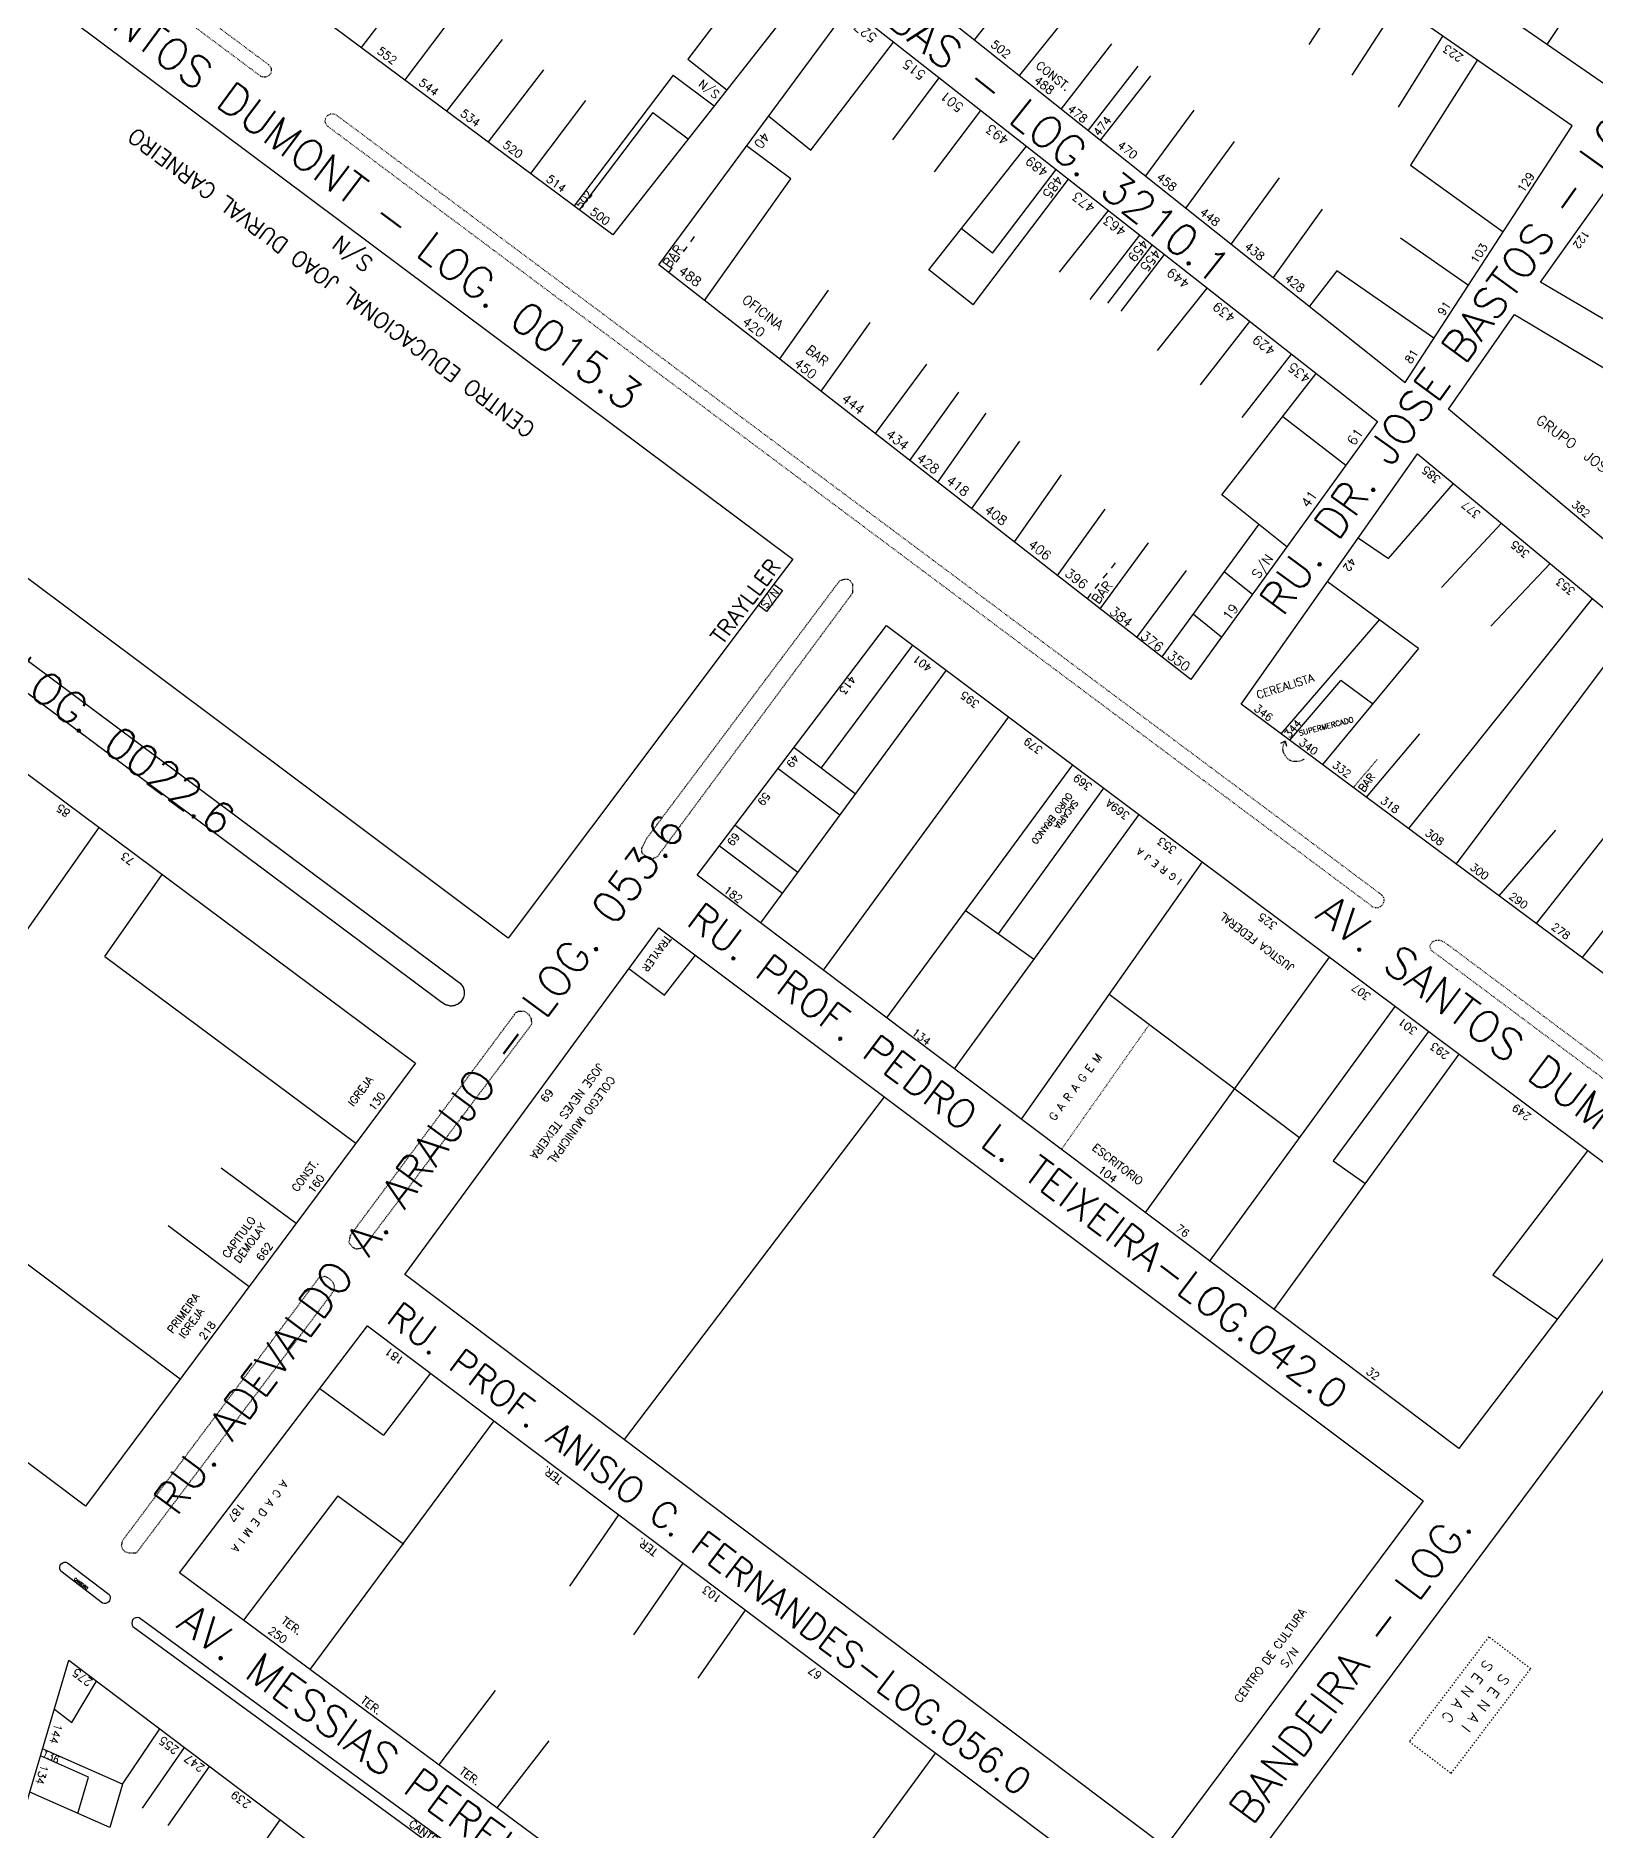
# Model space of a CAD drawing. Extents: x 714896 to 749292, y 8417558 to 8447149.
# Drawn here: x 739131.9 to 739428.7, y 8426925.1 to 8427266.6 of the extents above; entities that cross this region are included whole.
import ezdxf

# ---------------------------------------------------------------- set-up
doc = ezdxf.new("R2010")
doc.units = 0
doc.header["$MEASUREMENT"] = 0
doc.linetypes.add('ACAD_ISO03W100', pattern=[30, 12, -18])
for name, color, linetype in [('LOTE', 7, 'CONTINUOUS'), ('NUM-PORTA', 7, 'CONTINUOUS'), ('QUADRA', 6, 'CONTINUOUS'), ('TEXTO', 7, 'CONTINUOUS'), ('TEXTODERUA', 3, 'CONTINUOUS')]:
    doc.layers.add(name, color=color, linetype=linetype)
doc.styles.add('ROMANS', font='ROMANS.SHX', dxfattribs={"height": 1.5})

msp = doc.modelspace()

# ---------------------------------------------------------------- linework, layer by layer
at = {"layer": 'LOTE', "color": 7}
for p, q in [((739272.36, 8427283.66, 538.01), (739256.04, 8427262.18, 540.12)), ((739204.51, 8427278.32, 539.73), (739193.86, 8427264.39, 540.38)), ((739320.16, 8427278.04, 536.12), (739310.6, 8427265.91, 537.42)), ((739374.29, 8427264.93, 535.63), (739382.92, 8427278.24, 535.01)), ((739212.68, 8427272.2, 539.79), (739202.15, 8427258.22, 540.38)), ((739328.97, 8427271.25, 536.23), (739319.14, 8427259.11, 537.42)), ((739382.47, 8427259.13, 535.65), (739391.19, 8427272.5, 535.01)), ((739424.11, 8427271.78, 535.76), (739419.52, 8427264.98, 537.22)), ((739391.29, 8427253.04, 535.66), (739399.74, 8427266.57, 535.01)), ((739220.7, 8427265.89, 539.86), (739210.13, 8427252.28, 540.38)), ((739279.46, 8427244.84, 536.35), (739295.2, 8427265.41, 535.66)), ((739336.68, 8427265.1, 536.3), (739327.13, 8427252.74, 537.42)), ((739228.54, 8427260.15, 539.94), (739218.02, 8427246.41, 540.38)), ((739253.23, 8427259.13, 540.16), (739234.39, 8427234.23, 540.38)), ((739253.23, 8427259.13, 540.16), (739261.06, 8427253.28, 540.92)), ((739256.04, 8427262.18, 540.12), (739263.48, 8427256.36, 540.92)), ((739341.72, 8427260.86, 536.34), (739332.23, 8427248.66, 537.42)), ((739406.32, 8427262.01, 535.01), (739393.62, 8427242.02, 535.85)), ((739295.03, 8427246.84, 536.3), (739303.89, 8427258.6, 535.66)), ((739344.08, 8427259, 536.34), (739334.58, 8427246.81, 537.42)), ((739236.57, 8427254.28, 540.07), (739226.09, 8427240.4, 540.38)), ((739302.98, 8427240.74, 536.37), (739311.8, 8427252.4, 535.66)), ((739352.36, 8427252.44, 536.37), (739343.15, 8427239.98, 537.42)), ((739249.38, 8427252.02, -2.44), (739235.37, 8427233.5)), ((739249.38, 8427252.02, -2.44), (739256.12, 8427246.99, 540.92)), ((739271.43, 8427251.34, 535.66), (739279.46, 8427244.84, 536.35)), ((739275.63, 8427239.38, 536.51), (739267.23, 8427245.66, 535.66)), ((739301.9, 8427222.04, 537.22), (739320.48, 8427245.59, 535.66)), ((739360.05, 8427246.5, 536.38), (739350.83, 8427233.86, 537.42)), ((739393.62, 8427242.02, 535.85), (739411.26, 8427229.33, 535.8)), ((739259.18, 8427216.26, 539.42), (739275.63, 8427239.38, 536.51)), ((739310.34, 8427215.42, 537.29), (739328.5, 8427239.3, 535.66)), ((739314.03, 8427225.23, 536.75), (739326.14, 8427241.15, 535.66)), ((739368.6, 8427239.58, 536.38), (739359.46, 8427226.99, 537.42)), ((739326.76, 8427221.61, 536.5), (739336.08, 8427233.36, 535.66)), ((739376.79, 8427233.62, 536.35), (739367.43, 8427220.63, 537.42)), ((739257.27, 8427228.4, 536.45), (739256.56, 8427227.42, 536.55)), ((739332.6, 8427216.45, 536.54), (739342.09, 8427228.65, 535.66)), ((739255.86, 8427226.44, 536.68), (739255.16, 8427225.47, 536.86)), ((739335.98, 8427215.7, 536.47), (739344.46, 8427226.8, 535.66)), ((739338.55, 8427214.22, 536.44), (739346.77, 8427224.98, 535.66)), ((739391.66, 8427228.16, 536.12), (739404.65, 8427219.17, 535.8)), ((739253.06, 8427222.53, 538.14), (739252.38, 8427221.56, 539.42)), ((739254.46, 8427224.49, 537.12), (739253.76, 8427223.51, 537.5)), ((739379.58, 8427221.88, 536.65), (739374.34, 8427215.13, 537.42)), ((739398.03, 8427209.03, 535.8), (739379.58, 8427221.88, 536.65)), ((739282.78, 8427218.17, 537.71), (739273.5, 8427205.1, 539.42)), ((739345.43, 8427206.68, 536.56), (739354.9, 8427218.6, 535.66)), ((739290.66, 8427212.02, 537.71), (739281.38, 8427198.95, 539.42)), ((739353.64, 8427200.19, 536.59), (739363.03, 8427212.23, 535.66)), ((739361.55, 8427193.99, 536.59), (739370.94, 8427206.03, 535.66)), ((739301.45, 8427204.08, 537.79), (739291.72, 8427190.89, 539.42)), ((739357.67, 8427179.27, 537.44), (739375.67, 8427202.34, 535.66)), ((739307.54, 8427198.81, 537.85), (739298.25, 8427185.8, 539.42)), ((739312.79, 8427194.77, 537.86), (739303.59, 8427181.63, 539.42)), ((739369.31, 8427194.18, 536.54), (739381.29, 8427184.87, 536.84)), ((739319.19, 8427189.44, 537.89), (739310.04, 8427176.61, 539.42)), ((739327.1, 8427183.07, 537.89), (739318.15, 8427170.28, 539.42)), ((739389.38, 8427167.09, 534.89), (739401.76, 8427181.42, 535.17)), ((739370.08, 8427169.37, 536.84), (739357.67, 8427179.27, 537.19)), ((739335.43, 8427176.54, 537.85), (739326.37, 8427163.88, 539.42)), ((739399.48, 8427161.62, 534.88), (739410.89, 8427173.87, 535.17)), ((739364.73, 8427173.64, 536.99), (739346.24, 8427148.38, 539.42)), ((739383.66, 8427171.04, 534.91), (739389.38, 8427167.09, 534.89)), ((739343.66, 8427170.1, 537.77), (739334.48, 8427157.55, 539.42)), ((739335.83, 8427164.34, 538.53), (739335.06, 8427163.36, 538.67)), ((739337.38, 8427166.29, 538.28), (739336.6, 8427165.31, 538.4)), ((739350.87, 8427164.85, 537.59), (739341.47, 8427152.1, 539.42)), ((739363.5, 8427160.27, 535.66), (739358.16, 8427164.53, 535.81)), ((739408.86, 8427154.22, 534.86), (739420.17, 8427166.19, 535.17)), ((739332.76, 8427160.43, 539.2), (739332.02, 8427159.47, 539.42)), ((739334.29, 8427162.39, 538.82), (739333.53, 8427161.41, 539)), ((739395.1, 8427150.02, 534.8), (739377.78, 8427162.69, 534.91)), ((739428.21, 8427159.54, 535.17), (739393.21, 8427115.72, 534.91)), ((739357.64, 8427152.17), (739352.3, 8427156.43, 0.15)), ((739368.98, 8427133.72, 534.91), (739387.68, 8427155.45, 534.85)), ((739435.56, 8427153.46, 535.17), (739402.26, 8427109, 534.91)), ((739298.8, 8427150.65, 533.1), (739281.41, 8427127.26, 534.58)), ((739395.1, 8427150.02, 534.74), (739376.85, 8427127.88, 534.91)), ((739305.22, 8427145.84, 533.1), (739269.89, 8427097.75, 541.71)), ((739370.6, 8427132.54, 534.91), (739380.35, 8427143.87, 534.88)), ((739386.39, 8427139.45, 534.77), (739380.35, 8427143.87, 534.96)), ((739451.2, 8427140.52, 535.17), (739417.53, 8427097.66, 534.91)), ((739317.07, 8427136.97, 533.1), (739281.8, 8427088.78, 541.71)), ((739395.3, 8427133.77, 534.79), (739385.13, 8427121.72, 534.91)), ((739459.46, 8427133.69, 535.17), (739426.26, 8427091.18, 534.91)), ((739276.27, 8427131.15, 533.36), (739287.92, 8427122.38, 535.38)), ((739273.25, 8427127.17, 533.36), (739285, 8427118.32, 535.4)), ((739329.24, 8427127.85, 533.1), (739293.87, 8427079.69, 541.72)), ((739335.17, 8427123.41, 533.1), (739315.1, 8427095.7, 537.05)), ((739130.31, 8427096.45, -0.06), (739143.97, 8427115.92)), ((739265.07, 8427116.39), (739276.99, 8427107.42, 2.07)), ((739341.91, 8427118.36, 533.1), (739306.74, 8427070, 541.72)), ((739262.05, 8427112.41), (739274.03, 8427103.39, 2.08)), ((739421.2, 8427115.44, 534.68), (739410.43, 8427102.93, 534.91)), ((739353.92, 8427109.36, 533.1), (739319.47, 8427060.42, 541.73)), ((739145.09, 8427091.39, -540.07), (739156, 8427106.96)), ((739308.8, 8427100.16, 536.95), (739321.85, 8427090.91, 537.14)), ((739145.09, 8427091.39, -540.07), (739192.85, 8427055.82)), ((739244.81, 8427089.07), (739251.59, 8427083.99)), ((739251.59, 8427083.99), (739257.49, 8427091.61)), ((739378.11, 8427091.24, 533.1), (739343.12, 8427042.61, 541.74)), ((739390.61, 8427081.87, 533.1), (739355.27, 8427033.3, 541.76)), ((739397.03, 8427077.06, 533.1), (739378.87, 8427052.45, 537.16)), ((739402.79, 8427072.75, 533.1), (739367.53, 8427024.12, 541.76)), ((739159.39, 8427010.92), (739088.57, 8427064.15, -0.15)), ((739427.3, 8427054.38, 533.1), (739409.24, 8427030.76, 537.23)), ((739167.19, 8427051.14, 0.28), (739181.5, 8427040.59)), ((739378.87, 8427052.45, 537.16), (739384.92, 8427048.23, 537.16)), ((739157.13, 8427040.16, 0.29), (739172.53, 8427028.56)), ((739409.24, 8427030.76, 537.23), (739421.55, 8427022.35, 537.41)), ((739207.05, 8427012.06, 540.63), (739198.1, 8427000.23, 541.04)), ((739185.97, 8427009.14), (739198.1, 8427000.23, 0.07)), ((739219.13, 8427002.97, 541.18), (739184.12, 8426955.67, 542.23)), ((739189.4, 8426988.73, 541.43), (739171.47, 8426965.04, 542.23)), ((739189.4, 8426988.73, 541.43), (739201.97, 8426979.49, 541.5)), ((739233.6, 8426971.51, 541.4), (739242.92, 8426985.08, 541.18)), ((739245.79, 8426962.27, 541.41), (739255.15, 8426975.88, 541.18)), ((739257.98, 8426954, 541.4), (739267.02, 8426966.96, 541.18)), ((739138.79, 8426945.57, 543.31), (739143.51, 8426953.44, 543.36)), ((739219.36, 8426951.63, 541.73), (739208.63, 8426937.52, 542.23)), ((739135.47, 8426948.12, 543.36), (739138.79, 8426945.57, 543.31)), ((739148.46, 8426933.79, 543.22), (739155.56, 8426944.34, 543.36)), ((739229.55, 8426942.07, 541.77), (739219.67, 8426929.34, 542.23)), ((739141.96, 8426935.16, 543.28), (739132.82, 8426939.21, 543.36)), ((739148.46, 8426933.79, 543.22), (739133.22, 8426940.55, 543.36)), ((739152.22, 8426929.26, 543.17), (739160.25, 8426940.8, 543.36)), ((739303.17, 8426939.77, 541.18), (739268.85, 8426892.92, 542.23)), ((739157.15, 8426925.95, 543.13), (739165, 8426937.2, 543.36)), ((739146.01, 8426925.54, 543.17), (739130.77, 8426932.3, 543.36)), ((739171.35, 8426916.96, 543), (739178.46, 8426927.04, 543.36))]:
    msp.add_line(p, q, dxfattribs=at)
at = {"layer": 'LOTE', "color": 7, "linetype": 'ACAD_ISO03W100', "ltscale": 0.005}
msp.add_line((739387.26, 8427128.87, 534.83), (739382.71, 8427123.52, 534.91), dxfattribs=at)
at = {"layer": 'LOTE', "color": 7, "linetype": 'ACAD_ISO03W100', "ltscale": 0.01}
msp.add_line((739343.88, 8427078.43, 537.54), (739327.14, 8427054.64, 541.74), dxfattribs=at)
at = {"layer": 'LOTE', "color": 7, "linetype": 'ACAD_ISO03W100', "ltscale": 0.005, "elevation": 537.31}
msp.add_lwpolyline([(738779.8, 8427409.25), (738884.7, 8427330.98), (738892.42, 8427325.23), (738996.85, 8427247.31), (739012.8, 8427235.41), (739212.25, 8427086.6), (739212.71, 8427086.26), (739213.27, 8427085.5), (739213.48, 8427084.81), (739213.49, 8427084.09), (739213.34, 8427083.53), (739212.85, 8427082.74), (739212.4, 8427082.34), (739211.5, 8427081.97), (739210.85, 8427081.92), (739209.91, 8427082.17), (739209.05, 8427082.75), (739010.36, 8427230.99), (738995.91, 8427241.77), (738889.58, 8427321.1), (738878.57, 8427329.32), (738780.5, 8427402.49)], dxfattribs=at)
at = {"layer": 'LOTE', "color": 7, "linetype": 'ACAD_ISO03W100', "ltscale": 0.01, "elevation": 536.67}
msp.add_lwpolyline([(739007.06, 8427387.3), (739176.29, 8427261.08), (739176.49, 8427260.87), (739176.63, 8427260.64), (739176.7, 8427260.46), (739176.75, 8427260.25), (739176.76, 8427260.05), (739176.73, 8427259.76), (739176.64, 8427259.5), (739176.51, 8427259.28), (739176.34, 8427259.09), (739176.12, 8427258.92), (739175.85, 8427258.8), (739175.63, 8427258.75), (739175.44, 8427258.73), (739175.19, 8427258.75), (739174.98, 8427258.81), (739174.81, 8427258.88), (739174.61, 8427259.01), (739174.65, 8427258.98), (739005.35, 8427385.43)], dxfattribs=at)
at = {"layer": 'LOTE', "color": 7, "linetype": 'ACAD_ISO03W100', "ltscale": 0.01}
for points, elevation in [([(739189.26, 8427251.45), (739387.8, 8427103.33), (739388.17, 8427103.03), (739388.43, 8427102.62), (739388.54, 8427102.07), (739388.47, 8427101.63), (739388.17, 8427101.1), (739387.8, 8427100.79), (739387.43, 8427100.65), (739386.97, 8427100.61), (739386.71, 8427100.66), (739386.41, 8427100.77), (739386.14, 8427100.95), (739385.92, 8427101.19), (739385.92, 8427101.19), (739187.57, 8427249.33), (739187.32, 8427249.56), (739187.17, 8427249.79), (739187.06, 8427250.09), (739187.01, 8427250.36), (739187.03, 8427250.66), (739187.1, 8427250.9), (739187.24, 8427251.18), (739187.37, 8427251.35), (739187.53, 8427251.49), (739187.7, 8427251.61), (739187.97, 8427251.73), (739188.29, 8427251.79), (739188.63, 8427251.76), (739188.83, 8427251.71), (739189.07, 8427251.59)], 536.67), ([(739397.55, 8427092.54), (739397.28, 8427093.34), (739397.78, 8427094.2), (739398.57, 8427094.5), (739399.1, 8427094.5), (739400.06, 8427094.09), (739618.06, 8426931.37), (739619.75, 8426928.67), (739630.56, 8426920.36), (739627.46, 8426917.51), (739618.37, 8426928.25), (739616.88, 8426928.88), (739397.55, 8427092.54)], 533.08)]:
    msp.add_lwpolyline(points, close=True, dxfattribs=dict(at, elevation=elevation))
at = {"layer": 'LOTE', "color": 7, "flags": 128}
for points, elevation in [([(739314.03, 8427225.23), (739308.06, 8427229.91)], 535.66), ([(739310.34, 8427215.42), (739301.9, 8427222.04)], 535.66), ([(739139.91, 8426928.24), (739141.96, 8426935.16)], 543.36), ([(739148.46, 8426933.79), (739146.01, 8426925.54)], 543.22)]:
    msp.add_lwpolyline(points, dxfattribs=dict(at, elevation=elevation))
at = {"layer": 'LOTE', "color": 7, "linetype": 'ACAD_ISO03W100', "ltscale": 0.005}
for points, elevation in [([(739287.39, 8427160.54), (739250.27, 8427110.4), (739249.19, 8427109.85), (739248.8, 8427109.85), (739247.33, 8427111.04), (739247.26, 8427111.96), (739248.31, 8427113.98), (739284.97, 8427162.93), (739285.9, 8427163.21), (739286.45, 8427163.21), (739286.91, 8427162.93), (739287.38, 8427162.29), (739287.39, 8427160.54)], 535.11), ([(739194.19, 8427035.87), (739192.94, 8427035.64), (739192.26, 8427035.98), (739191.53, 8427036.84), (739191.88, 8427038.39), (739223.33, 8427080.71), (739223.81, 8427080.94), (739224.96, 8427080.94), (739225.82, 8427080.25), (739226.21, 8427079.56), (739226.29, 8427078.41), (739194.19, 8427035.87)], 538.39), ([(739151.03, 8426977.77), (739149.71, 8426977.76), (739148.87, 8426978.05), (739148.51, 8426978.48), (739148.27, 8426979.19), (739148.45, 8426980.2), (739185.84, 8427030.23), (739186.92, 8427030.52), (739187.76, 8427030.09), (739188.48, 8427029.37), (739188.72, 8427028.65), (739188.72, 8427027.79), (739151.03, 8426977.77)], 539.49)]:
    msp.add_lwpolyline(points, close=True, dxfattribs=dict(at, elevation=elevation))
at = {"layer": 'LOTE', "color": 7, "linetype": 'CONTINUOUS', "flags": 128}
msp.add_lwpolyline([(739272.43, 8427162.21), (739269.43, 8427158.21)], dxfattribs=at)
at = {"layer": 'LOTE', "color": 7, "flags": 128}
for points in [[(739369.74, 8427132.38), (739368.88, 8427131.93)], [(739369.74, 8427132.38), (739370, 8427131.39)]]:
    msp.add_lwpolyline(points, dxfattribs=at)
at = {"layer": 'LOTE', "color": 7, "linetype": 'ACAD_ISO03W100', "ltscale": 0.004, "flags": 128}
msp.add_lwpolyline([(739373.34, 8427128.89), (739372.45, 8427128.5), (739371.27, 8427128.47), (739370.67, 8427128.69), (739370.05, 8427129.13), (739369.41, 8427130.19), (739369.3, 8427130.92), (739369.38, 8427131.61), (739369.74, 8427132.38)], dxfattribs=at)
at = {"layer": 'LOTE', "color": 7, "linetype": 'CONTINUOUS', "elevation": 537.16, "flags": 128}
msp.add_lwpolyline([(739336.21, 8427084.2), (739372.45, 8427056.91)], dxfattribs=at)
at = {"layer": 'LOTE', "color": 7}
msp.add_lwpolyline([(739293.44, 8427064.66), (739243.91, 8426999.44)], dxfattribs=at)
at = {"layer": 'LOTE', "color": 7, "linetype": 'ACAD_ISO03W100', "ltscale": 0.02, "elevation": -37.83}
msp.add_lwpolyline([(739416.47, 8426955.79), (739408.5, 8426961.84), (739393.39, 8426941.92), (739401.35, 8426935.88), (739416.47, 8426955.79)], close=True, dxfattribs=at)
at = {"layer": 'QUADRA', "color": 6, "elevation": 537.31}
msp.add_lwpolyline([(738779.8, 8427409.25), (738884.7, 8427330.98), (738892.42, 8427325.23), (738996.85, 8427247.31), (739012.8, 8427235.41), (739212.25, 8427086.6), (739212.71, 8427086.26), (739213.27, 8427085.5), (739213.48, 8427084.81), (739213.49, 8427084.09), (739213.34, 8427083.53), (739212.85, 8427082.74), (739212.4, 8427082.34), (739211.5, 8427081.97), (739210.85, 8427081.92), (739209.91, 8427082.17), (739209.05, 8427082.75), (739010.36, 8427230.99), (738995.91, 8427241.77), (738889.58, 8427321.1), (738878.57, 8427329.32), (738780.5, 8427402.49)], dxfattribs=at)
at = {"layer": 'QUADRA', "color": 6}
for points in [[(739364.17, 8427375.36), (739466.35, 8427305.84), (739431.52, 8427256.69), (739328.52, 8427327.85), (739364.17, 8427375.36)], [(739194.12, 8427345.81), (739280.1, 8427277.55), (739241.79, 8427228.72), (739155.57, 8427292.86), (739194.12, 8427345.81)], [(739322.39, 8427320.24), (739292.72, 8427280.12), (739392.56, 8427200.62), (739424.39, 8427249.47), (739322.39, 8427320.24)], [(739286.74, 8427272.05), (739387.31, 8427193.19), (739351.78, 8427144.06), (739250.5, 8427223.03), (739286.74, 8427272.05)], [(739003.61, 8427220.44), (739074.11, 8427167.94), (739204.2, 8427071.06), (739141.38, 8426986.75), (739048.64, 8427056.46), (738942.07, 8427136.56)], [(739394.94, 8427187.06), (739490.05, 8427108.38), (739458.52, 8427067.19), (739361.36, 8427139.38), (739394.94, 8427187.06)], [(739293.87, 8427154.35), (739439.22, 8427045.55), (739402.79, 8426997.68), (739257.82, 8427106.83), (739293.87, 8427154.35)], [(739250.5, 8427096.85), (739396.03, 8426987.75), (739346.89, 8426921.91), (739202.2, 8427030.84), (739250.5, 8427096.85)], [(739508.78, 8426991.02), (739502.96, 8426983.21), (739533.93, 8426958.73), (739460.08, 8426778.76), (739382.03, 8426813.45), (739317.77, 8426857.58), (739451.26, 8427036.8), (739508.78, 8426991.02)], [(739195.05, 8427021.08), (739339.67, 8426912.32), (739305.53, 8426865.76), (739159.27, 8426974.07), (739195.05, 8427021.08)], [(739138.23, 8426957.43), (739190.47, 8426917.96), (739173.83, 8426865.38), (739116.52, 8426884.27), (739138.23, 8426957.43)]]:
    msp.add_lwpolyline(points, close=True, dxfattribs=at)
at = {"layer": 'QUADRA', "color": 6, "linetype": 'CONTINUOUS'}
for points in [[(739221.85, 8427094.85), (739021.46, 8427244.82), (739075.4, 8427316.92), (739276.04, 8427167.01), (739272.43, 8427162.21), (739274.03, 8427161), (739271.02, 8427157), (739269.43, 8427158.21), (739221.85, 8427094.85)], [(739596.29, 8427115.24), (739418.34, 8427219.7), (739438.31, 8427247.77), (739614.67, 8427181.78), (739613.79, 8427178.71), (739587.93, 8427188.17), (739579.13, 8427156.33), (739603.86, 8427142.65), (739596.29, 8427115.24)], [(739400.82, 8427195.55), (739413.42, 8427213.58), (739584.98, 8427111.09), (739554.09, 8427066.99), (739400.82, 8427195.55)], [(739144.65, 8426968.3), (739136.72, 8426974.39), (739136.51, 8426974.81), (739136.49, 8426975.14), (739136.59, 8426975.5), (739136.78, 8426975.76), (739137.07, 8426975.96), (739137.35, 8426976.05), (739137.65, 8426976.06), (739137.94, 8426975.97), (739145.87, 8426969.89), (739146.06, 8426969.52), (739146.1, 8426969.2), (739145.97, 8426968.73), (739145.83, 8426968.54), (739145.64, 8426968.38), (739145.28, 8426968.23), (739144.93, 8426968.22), (739144.65, 8426968.3)], [(739151.6, 8426965.47), (739151.29, 8426965.54), (739150.95, 8426965.5), (739150.61, 8426965.34), (739150.41, 8426965.14), (739150.25, 8426964.85), (739150.2, 8426964.41), (739150.27, 8426964.1), (739150.42, 8426963.85), (739175.33, 8426945.64), (739210.82, 8426919.7), (739252.62, 8426889.13), (739284.43, 8426865.87), (739284.85, 8426865.84), (739285.26, 8426865.98), (739285.58, 8426866.27), (739285.76, 8426866.66), (739285.77, 8426867.09), (739285.61, 8426867.49), (739235.1, 8426904.42), (739199.27, 8426930.62), (739151.6, 8426965.47)]]:
    msp.add_lwpolyline(points, close=True, dxfattribs=at)

# ---------------------------------------------------------------- texts
at = {"layer": 'NUM-PORTA', "color": 7, "style": 'ROMANS'}
for s, height, rotation, p in [('527', 1.802, 141.9551, (739292.21, 8427266.56)), ('552', 1.554, 323.2779, (739196.74, 8427263.41)), ('502', 1.587, 321.4072, (739313.54, 8427264.72)), ('223', 1.549, 145.2985, (739403.77, 8427262.78)), ('515', 1.802, 141.9112, (739301.49, 8427259.47)), ('544', 1.553, 323.2828, (739204.67, 8427257.4)), ('S/N', 1.561, 141.9099, (739262.23, 8427255.75)), ('501', 1.803, 141.904, (739308.67, 8427253.32)), ('488', 1.587, 321.4334, (739321.8, 8427257.86)), ('534', 1.553, 323.2761, (739212.58, 8427251.55)), ('478', 1.587, 321.4423, (739328.14, 8427252.42)), ('493', 1.802, 141.8979, (739317.36, 8427247.05)), ('474', 1.587, 51.4461, (739334.28, 8427247.33)), ('520', 1.553, 323.2625, (739220.68, 8427245.56)), ('40', 1.802, 233.4632, (739270.38, 8427248.5)), ('470', 1.587, 321.4461, (739337.63, 8427245.52)), ('489', 1.803, 141.8945, (739324.87, 8427241)), ('514', 1.554, 323.207, (739228.93, 8427239.06)), ('485', 1.803, 233.6365, (739326.19, 8427240.26, 535.76)), ('458', 1.587, 321.4538, (739345.1, 8427239.43)), ('129', 1.559, 56.7774, (739415.12, 8427236.62)), ('502', 1.4, 53.1738, (739235.75, 8427233.63)), ('473', 1.803, 141.8936, (739333.78, 8427234.2)), ('500', 1.554, 323.1738, (739237.29, 8427232.82)), ('463', 1.803, 141.8935, (739339.68, 8427229.69)), ('448', 1.587, 321.4607, (739353.33, 8427232.77)), ('S/N', 3, 142.4719, (739196.4, 8427223.81)), ('122', 1.438, 233.8839, (739426.63, 8427229.74)), ('459', 1.803, 231.8904, (739342.51, 8427228.1)), ('455', 1.803, 231.8904, (739344.85, 8427226.26)), ('438', 1.587, 321.4722, (739361.84, 8427226.24)), ('103', 1.56, 56.7903, (739406.21, 8427223.1)), ('488', 1.795, 322.4248, (739254.09, 8427221.54)), ('449', 1.803, 141.8882, (739351.77, 8427219.76)), ('428', 1.586, 321.4865, (739369.49, 8427220.17)), ('439', 1.803, 141.8904, (739360.48, 8427213.29)), ('91', 1.56, 56.789, (739399.93, 8427213.19)), ('420', 1.794, 322.1473, (739266.2, 8427211.89)), ('429', 1.805, 141.8857, (739368.08, 8427206.99)), ('450', 1.794, 321.361, (739276.08, 8427204)), ('81', 1.565, 56.5134, (739393.69, 8427204.06)), ('435', 1.805, 141.8857, (739374.81, 8427201.71)), ('444', 1.794, 322.1173, (739285.13, 8427197.24)), ('434', 1.794, 322.1023, (739293.57, 8427190.44)), ('61', 1.864, 54.1125, (739382.87, 8427188.45)), ('428', 1.794, 322.1005, (739299.39, 8427185.9)), ('385', 1.491, 139.9674, (739399.48, 8427182.4)), ('418', 1.794, 322.1071, (739305.07, 8427181.65)), ('41', 1.868, 54.0997, (739374.13, 8427176.59)), ('377', 1.49, 140.1213, (739407.07, 8427175.76)), ('382', 1.444, 320.3452, (739424.14, 8427177.19)), ('408', 1.794, 322.11, (739312.31, 8427176.08)), ('365', 1.489, 140.2288, (739416.39, 8427168.21)), ('406', 1.795, 322.1081, (739320.66, 8427169.47)), ('42', 1.508, 235.0503, (739382.14, 8427167.45)), ('396', 1.795, 322.1102, (739327.63, 8427164)), ('S/N', 1.5, 51.7928, (739270.98, 8427157.44)), ('353', 1.489, 140.265, (739425.05, 8427161.14)), ('384', 1.796, 322.116, (739336.15, 8427156.74)), ('19', 1.801, 52.1799, (739359.12, 8427155.16)), ('376', 1.797, 322.1336, (739342.03, 8427152.06)), ('401', 1.485, 143.0725, (739302.69, 8427146.58)), ('350', 1.801, 322.1799, (739347.12, 8427148.33)), ('413', 1.454, 232.8139, (739287, 8427144.97)), ('395', 1.486, 143.1024, (739311.67, 8427139.69)), ('346', 1.48, 322.3197, (739363.67, 8427138.32)), ('344', 1.472, 49.2114, (739370.52, 8427132.82)), ('379', 1.487, 143.1267, (739323.74, 8427130.93)), ('340', 1.472, 323.1303, (739372.24, 8427131.84)), ('49', 1.454, 232.8139, (739276.18, 8427129.98)), ('369', 1.487, 143.133, (739333.16, 8427123.95)), ('332', 1.472, 323.223, (739378.57, 8427127.55)), ('85', 1.5, 143.0521, (739138.63, 8427118.95)), ('59', 1.454, 232.8139, (739270.69, 8427122.75)), ('369A', 1.487, 143.1308, (739340.29, 8427118.46)), ('318', 1.471, 323.2616, (739387.74, 8427120.75)), ('69', 1.454, 232.8139, (739264.89, 8427115.1)), ('353', 1.487, 143.1343, (739349.21, 8427111.9)), ('308', 1.471, 323.2552, (739396.24, 8427114.61)), ('73', 1.5, 143.0521, (739150.91, 8427109.8)), ('300', 1.471, 323.2807, (739404.77, 8427108.09)), ('182', 1.474, 322.9521, (739262.73, 8427103.71)), ('290', 1.471, 323.2811, (739412.2, 8427102.55)), ('325', 1.487, 143.1318, (739368.36, 8427097.5)), ('278', 1.471, 323.2509, (739420.27, 8427096.72)), ('307', 1.487, 143.1228, (739386.19, 8427084.04)), ('301', 1.487, 143.1205, (739395.04, 8427077.5)), ('134', 1.477, 323.1169, (739298.53, 8427076.61)), ('293', 1.487, 143.1111, (739401.13, 8427072.84)), ('130', 1.465, 53.4283, (739196.32, 8427061.84)), ('69', 1.504, 232.7011, (739229.41, 8427066.37)), ('249', 1.486, 143.0795, (739416.69, 8427061.15)), ('104', 1.5, 323.1005, (739333.95, 8427050.48)), ('160', 1.463, 53.3669, (739184.76, 8427046.17)), ('76', 1.477, 323.1005, (739348.77, 8427039.32)), ('662', 1.463, 53.3669, (739174.91, 8427033.24)), ('218', 1.462, 53.3741, (739164.05, 8427018.24)), ('181', 1.479, 143.0587, (739202.18, 8427014.72)), ('32', 1.477, 323.0467, (739385.01, 8427012.11)), ('187', 1.481, 231.3189, (739170.71, 8426987.51)), ('103', 1.5, 143.0609, (739262.62, 8426969.39)), ('250', 1.485, 323.4435, (739176.01, 8426962.76)), ('S/N', 1.504, 52.7011, (739369.9, 8426955.82)), ('275', 1.573, 142.6003, (739142.87, 8426953.55)), ('67', 1.48, 143.0701, (739281.71, 8426954.81)), ('144', 1.494, 253.1804, (739135.59, 8426945.44)), ('255', 1.574, 143.0385, (739159.33, 8426940.61)), ('136', 1.3, 335.8257, (739132.98, 8426939.14)), ('247', 1.576, 143.0007, (739164.21, 8426937.21)), ('134', 1.491, 253.2816, (739132.93, 8426937.67)), ('239', 1.575, 143.0442, (739173.05, 8426930.29))]:
    msp.add_text(s, height=height, rotation=rotation, dxfattribs=at).set_placement(p)
at = {"layer": 'NUM-PORTA', "style": 'ROMANS'}
msp.add_text('S/N', height=1.794, rotation=54.1662, dxfattribs=at).set_placement((739364.68, 8427163.11))
at = {"layer": 'TEXTO', "style": 'ROMANS'}
for s, height, rotation, p in [('CONST.', 1.584, 321.3577, (739322.13, 8427260.7)), ('CENTRO EDUCACIONAL JOAO DURVAL CARNEIRO', 3, 143.232, (739227.23, 8427192.27)), ('BAR', 1.795, 52.956, (739252.55, 8427222.28)), ('OFICINA', 1.797, 322.4392, (739266.19, 8427216.04)), ('BAR', 1.797, 321.122, (739278.31, 8427206.51)), ('GRUPO  JOSE  BASTOS', 1.9131, 323.0222, (739417.31, 8427193.1)), ('TRAYLLER', 3, 53.242, (739262.57, 8427150.47)), ('BAR', 1.794, 52.5763, (739334.19, 8427158.3)), ('CEREALISTA', 1.494, 17.5313, (739364.55, 8427140.37)), ('SUPERMERCADO', 1, 14.4884, (739372.5, 8427133.35, 534.9)), ('BAR', 1.47, 54.0135, (739384.75, 8427122.52)), ('OURO BRANCO', 1.2, 232.9713, (739328.41, 8427122.68, -0.13)), ('SACARIA', 1.2, 232.9713, (739329.51, 8427121.31, 0.12)), ('I G R E J A', 1.3, 142.9713, (739350.21, 8427105.95, -0.06)), ('JUSTICA FEDERAL', 1.4823, 142.9713, (739371.64, 8427089.54)), ('TRAYLER', 1.409, 234.2059, (739251.81, 8427095.53)), ('G A R A G E M', 1.5, 53.1005, (739325.83, 8427059.95)), ('IGREJA', 1.467, 53.5414, (739192.39, 8427062.69)), ('JOSE NEVES TEIXEIRA', 1.5272, 233.687, (739238.92, 8427071.2)), ('COLEGIO MUNICIPAL', 1.5233, 233.8266, (739241.12, 8427068.76)), ('ESCRITORIO', 1.5, 322.5979, (739332.87, 8427054.69)), ('CONST.', 1.467, 53.5414, (739181.69, 8427046.44)), ('CAPITULO', 1.472, 53.8866, (739168.5, 8427033.8)), ('DEMOLAY', 1.47, 53.7849, (739170.7, 8427032.85)), ('PRIMEIRA', 1.472, 53.8866, (739158.01, 8427019.49)), ('IGREJA', 1.47, 53.7849, (739160.22, 8427018.54)), ('TER.', 1.48, 143.0639, (739232.42, 8426991.97)), ('A C A D E M I A', 1.4777, 233.3518, (739178.86, 8426991.81)), ('TER.', 1.48, 143.0667, (739250.45, 8426978.31)), ('CANTEIRO', 0.5, 322.5394, (739139.14, 8426972.75)), ('TER.', 1.478, 323.3518, (739178.53, 8426964.62)), ('CENTRO DE CULTURA', 1.5233, 53.8266, (739361.16, 8426949.16)), ('S E N A C', 2, 232.8075, (739407.86, 8426957.65, -37.83)), ('S E N A I', 2, 232.8075, (739410.96, 8426955)), ('TER.', 1.487, 323.4623, (739193.66, 8426949.46)), ('TER.', 1.486, 323.4599, (739212.45, 8426935.99)), ('CANTEIRO', 1.487, 324.0876, (739202.76, 8426925.95))]:
    msp.add_text(s, height=height, rotation=rotation, dxfattribs=at).set_placement(p)
at = {"layer": 'TEXTODERUA', "style": 'ROMANS'}
for s, height, rotation, p in [('RU. BARAO DE MACAUBAS - LOG. 3210.1', 6, 321.4547, (739224.09, 8427324.32)), ('AV. SANTOS DUMONT - LOG. 0015.3', 6, 323.2366, (739125.49, 8427283.65)), ('RU. DR. JOSE BASTOS - LOG. 3225.0', 6, 54.2106, (739369.28, 8427155.83)), ('AV. BENEVAL BOA SORTE - LOG. 0022.6', 6, 323.22, (739034.92, 8427212.66)), ('RU. ADEVALDO A. ARAUJO - LOG. 053.6', 6, 53.4433, (739158.71, 8426984.56)), ('AV. SANTOS DUMONT - LOG. 0015.3', 6, 322.7963, (739375.27, 8427098.82)), ('RU. PROF. PEDRO L. TEIXEIRA-LOG.042.0', 5.5, 323.0757, (739255.5, 8427097.59)), ('RU. PROF. ANISIO C. FERNANDES-LOG.056.0', 5, 323.0757, (739198.36, 8427021.95)), ('RU. MANOEL BANDEIRA - LOG. ', 6, 53.4433, (739331.7, 8426882.98)), ('AV. MESSIAS PEREIRA DONATO / AV. PRES.CASTELO BRANCO', 6, 324.0374, (739158.41, 8426963.77))]:
    msp.add_text(s, height=height, rotation=rotation, dxfattribs=at).set_placement(p)

doc.saveas('drawing.dxf')
